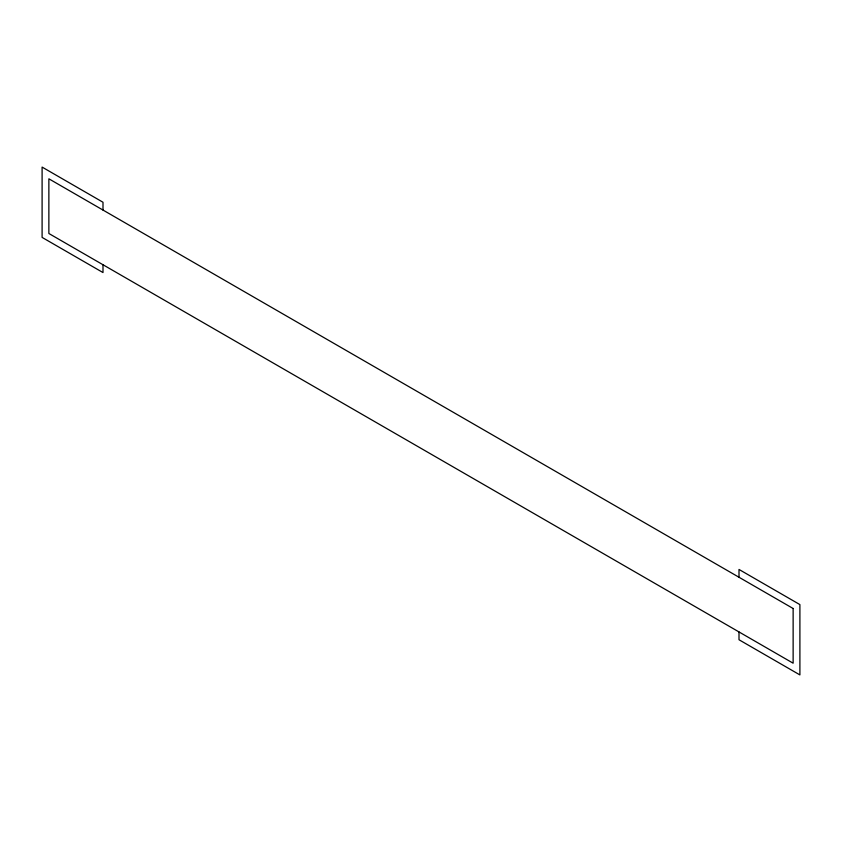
<?xml version="1.0" encoding="UTF-8"?>
<svg xmlns="http://www.w3.org/2000/svg" width="842" height="842" viewBox="0 0 842 842"><rect width="100%" height="100%" fill="white"/><g stroke="black" fill="none" stroke-linecap="round" stroke-linejoin="round"><path stroke-width="1.26" d="M739.002 577.254L739.002 569.445L799.9 604.598L799.9 674.916L739.002 639.752L739.002 631.942M102.998 210.058L102.998 202.248L42.1 167.084L42.1 237.402L102.998 272.555L102.998 264.746M793.132 608.503L48.868 178.809L48.868 233.497L793.132 663.191L793.132 608.503"/></g></svg>
